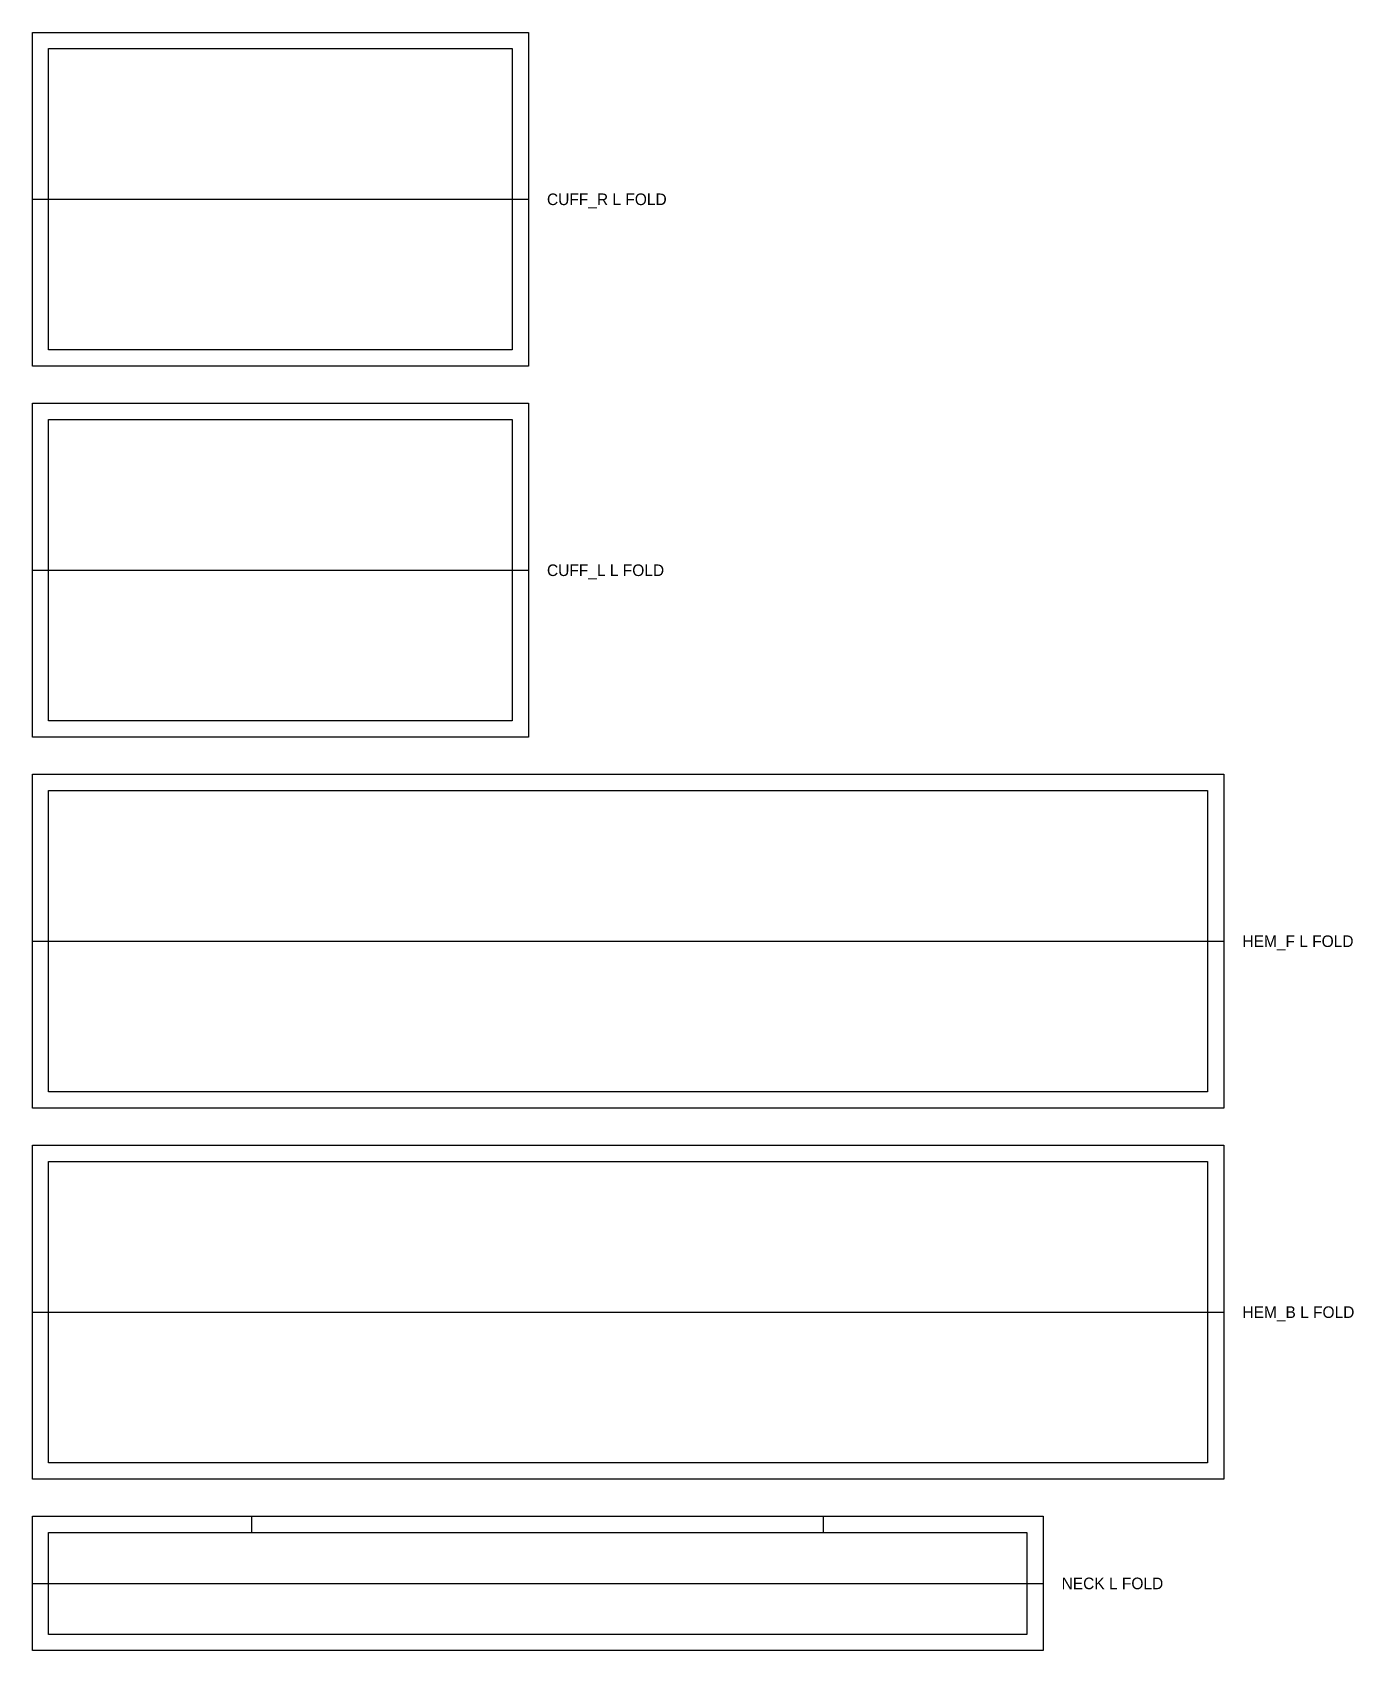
# Model space of a CAD drawing. Extents: x 24 to 1255, y 28 to 2066.
# Drawn here: x 28 to 598, y 28 to 726 of the extents above; entities that cross this region are included whole.
import ezdxf

# ---------------------------------------------------------------- set-up
doc = ezdxf.new("R2010")
doc.units = 0
for name, color, linetype in [('CUT', 7, 'CONTINUOUS'), ('FOLD', 6, 'CONTINUOUS'), ('NOTCH', 1, 'CONTINUOUS'), ('SEW', 5, 'CONTINUOUS'), ('TEXT', 2, 'CONTINUOUS')]:
    doc.layers.add(name, color=color, linetype=linetype)

msp = doc.modelspace()

# ---------------------------------------------------------------- linework, layer by layer
at = {"layer": 'CUT'}
for points in [[(28, 726), (242, 726), (242, 582), (28, 582)], [(28, 566), (242, 566), (242, 422), (28, 422)], [(28, 406), (542, 406), (542, 262), (28, 262)], [(28, 246), (542, 246), (542, 102), (28, 102)], [(28, 86), (464, 86), (464, 28), (28, 28)]]:
    msp.add_lwpolyline(points, close=True, dxfattribs=at)
at = {"layer": 'FOLD'}
for points in [[(28, 654), (242, 654)], [(28, 494), (242, 494)], [(28, 334), (542, 334)], [(28, 174), (542, 174)], [(28, 57), (464, 57)]]:
    msp.add_lwpolyline(points, dxfattribs=at)
at = {"layer": 'NOTCH'}
for points in [[(122.649, 79), (122.649, 86)], [(369.351, 79), (369.351, 86)]]:
    msp.add_lwpolyline(points, dxfattribs=at)
at = {"layer": 'SEW'}
for points in [[(35, 719), (235, 719), (235, 589), (35, 589)], [(35, 559), (235, 559), (235, 429), (35, 429)], [(35, 399), (535, 399), (535, 269), (35, 269)], [(35, 239), (535, 239), (535, 109), (35, 109)], [(35, 79), (457, 79), (457, 35), (35, 35)]]:
    msp.add_lwpolyline(points, close=True, dxfattribs=at)

# ---------------------------------------------------------------- texts
at = {"layer": 'TEXT'}
for s, p in [('CUFF_R L FOLD', (250, 651.5)), ('CUFF_L L FOLD', (250, 491.5)), ('HEM_F L FOLD', (550, 331.5)), ('HEM_B L FOLD', (550, 171.5)), ('NECK L FOLD', (472, 54.5))]:
    msp.add_text(s, height=5, dxfattribs=at).set_placement(p)

doc.saveas('drawing.dxf')
